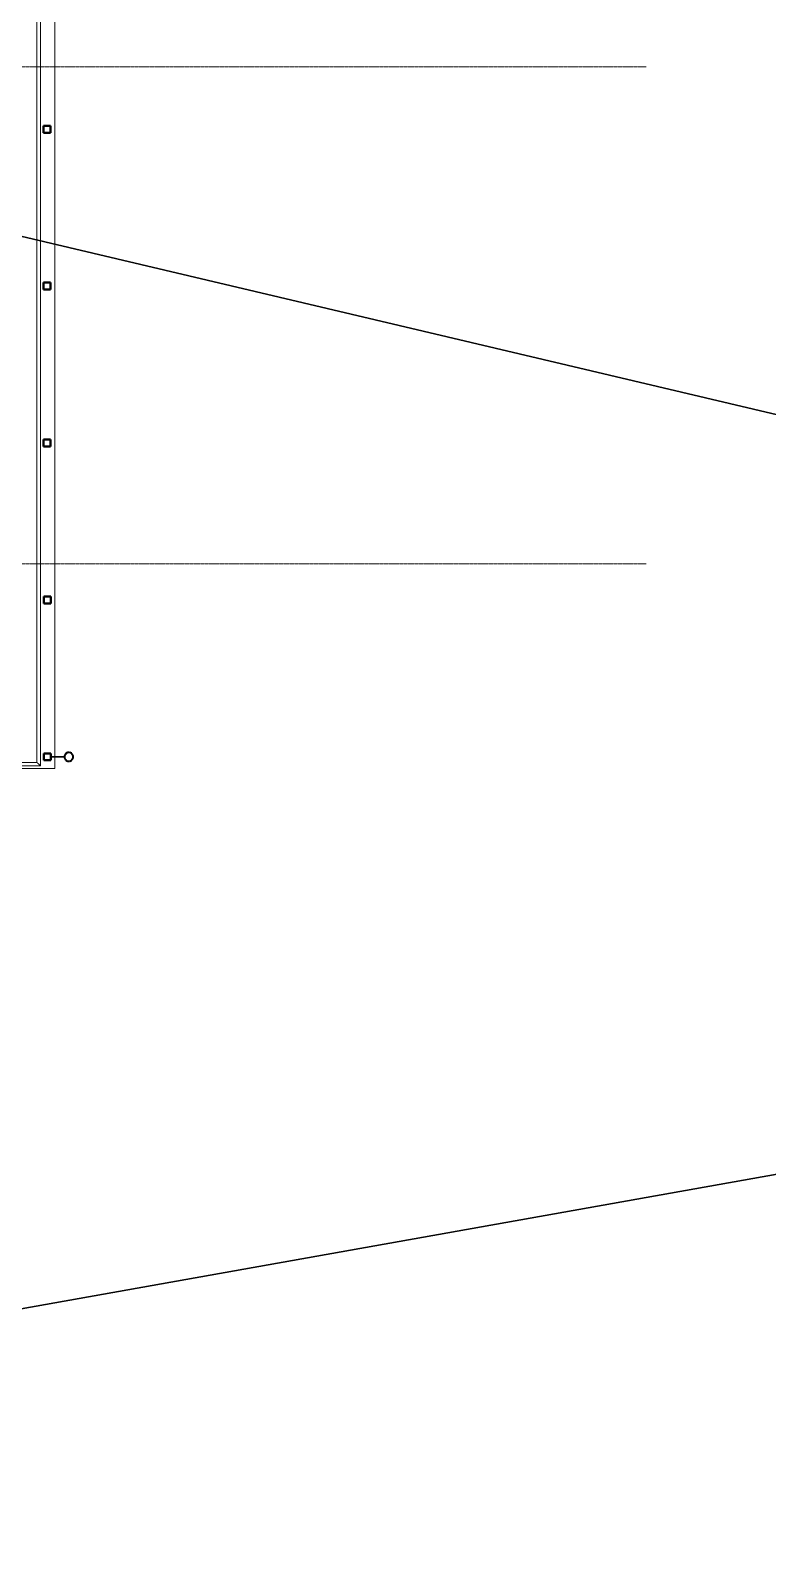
# Model space of a CAD drawing. Header units: millimetres. Extents: x -695119 to 412940, y -249585 to 622758.
# Drawn here: x -79714 to -71253, y 542439 to 559878 of the extents above; entities that cross this region are included whole.
import ezdxf

# ---------------------------------------------------------------- set-up
doc = ezdxf.new("R2010")
doc.units = ezdxf.units.MM
doc.linetypes.add('ADSK_Линия сетки', pattern=[25, 20, -2.5, 0, -2.5])
for name, color, linetype, lineweight in [('_Схема', 5, 'Continuous', 30), ('Балясины', 7, 'Continuous', 9), ('Несущие колонны', 252, 'Continuous', 18), ('Обобщенные модели', 8, 'Continuous', 18), ('Оси', 252, 'Continuous', 9), ('Перекрытия', 7, 'Continuous', 18), ('Поручни', 8, 'Continuous', 9)]:
    doc.layers.add(name, color=color, linetype=linetype, lineweight=lineweight)

# ---------------------------------------------------------------- blocks, each defined once
blk = doc.blocks.new('ADSK_КолоннаЖБ_Прямоугольная1 - Стойки для приямков 80х80-3881857-План 1 этажа смеж')
at = {"layer": 'Несущие колонны', "lineweight": 40}
for p, q in [((40, 40), (-40, 40)), ((-40, 40), (-40, -40)), ((-40, 40), (40, 40)), ((-40, -40), (-40, 40)), ((40, -40), (40, 40)), ((40, 40), (40, -40)), ((-40, -40), (40, -40)), ((40, -40), (-40, -40))]:
    blk.add_line(p, q, dxfattribs=at)
blk = doc.blocks.new('Ограждение - Ограждение-3882099-План 1 этажа смеж')
at = {"layer": 'Поручни'}
for p, q in [((29366, 24155), (29366, 24015)), ((29391, 24155), (29381, 24155)), ((29406, 24055), (29406, 24155)), ((29366, 24015), (29541, 24015)), ((29581, 24055), (29406, 24055)), ((29541, 24015), (29541, 13082)), ((29581, 13042), (29581, 24055)), ((29541, 13082), (27814, 13082)), ((27814, 13042), (29581, 13042))]:
    blk.add_line(p, q, dxfattribs=at)
for points, knots in [([(29366, 24015), (29366, 24015), (29366, 24016), (29367, 24017), (29369, 24018), (29370, 24019), (29371, 24020), (29372, 24021), (29374, 24023), (29376, 24025), (29377, 24026), (29378, 24028), (29380, 24029), (29381, 24030), (29382, 24031), (29383, 24033), (29385, 24034), (29386, 24035), (29387, 24037), (29389, 24038), (29390, 24039), (29391, 24040), (29392, 24042), (29394, 24043), (29395, 24044), (29396, 24045), (29397, 24046), (29399, 24048), (29400, 24049), (29401, 24050), (29402, 24051), (29403, 24053), (29405, 24054), (29406, 24055), (29406, 24055), (29406, 24055)], [0, 0, 0, 0, 0.083333, 0.125, 0.166667, 0.208333, 0.229167, 0.25, 0.291667, 0.333333, 0.354167, 0.375, 0.395833, 0.416667, 0.4375, 0.458333, 0.479167, 0.5, 0.520833, 0.541667, 0.5625, 0.583333, 0.604167, 0.625, 0.645833, 0.666667, 0.6875, 0.708333, 0.75, 0.770833, 0.791667, 0.833333, 0.875, 0.916667, 1, 1, 1, 1]), ([(29581, 24055), (29581, 24055), (29581, 24055), (29580, 24054), (29578, 24053), (29577, 24051), (29576, 24050), (29575, 24049), (29574, 24048), (29572, 24046), (29571, 24045), (29570, 24044), (29569, 24043), (29567, 24042), (29566, 24040), (29565, 24039), (29564, 24038), (29562, 24037), (29561, 24035), (29560, 24034), (29558, 24033), (29557, 24031), (29556, 24030), (29555, 24029), (29553, 24028), (29552, 24026), (29551, 24025), (29550, 24024), (29548, 24023), (29547, 24021), (29546, 24020), (29545, 24019), (29544, 24018), (29542, 24017), (29541, 24016), (29541, 24015), (29541, 24015)], [-1, -1, -1, -1, -0.916667, -0.875, -0.833333, -0.791667, -0.770833, -0.75, -0.708333, -0.6875, -0.666667, -0.645833, -0.625, -0.604167, -0.583333, -0.5625, -0.541667, -0.520833, -0.5, -0.479167, -0.458333, -0.4375, -0.416667, -0.395833, -0.375, -0.354167, -0.333333, -0.3125, -0.291667, -0.25, -0.229167, -0.208333, -0.166667, -0.125, -0.083333, 0, 0, 0, 0]), ([(29541, 13082), (29541, 13082), (29541, 13082), (29542, 13081), (29544, 13080), (29545, 13078), (29546, 13077), (29547, 13076), (29549, 13074), (29551, 13073), (29552, 13071), (29553, 13070), (29555, 13069), (29556, 13067), (29557, 13066), (29558, 13065), (29560, 13064), (29561, 13062), (29562, 13061), (29564, 13060), (29565, 13058), (29566, 13057), (29567, 13056), (29569, 13055), (29570, 13053), (29571, 13052), (29572, 13051), (29574, 13050), (29575, 13048), (29576, 13047), (29577, 13046), (29578, 13045), (29580, 13044), (29581, 13043), (29581, 13042), (29581, 13042)], [0, 0, 0, 0, 0.083333, 0.125, 0.166667, 0.208333, 0.229167, 0.25, 0.291667, 0.333333, 0.354167, 0.375, 0.395833, 0.416667, 0.4375, 0.458333, 0.479167, 0.5, 0.520833, 0.541667, 0.5625, 0.583333, 0.604167, 0.625, 0.645833, 0.666667, 0.6875, 0.708333, 0.75, 0.770833, 0.791667, 0.833333, 0.875, 0.916667, 1, 1, 1, 1])]:
    blk.add_open_spline(points, degree=3, knots=knots, dxfattribs=at)
blk = doc.blocks.new('Хомут - Тип-772640-План 1 этажа смеж')
at = {"layer": 'Обобщенные модели'}
for p, q in [((1, 62), (-1, 62)), ((-1, 62), (-1, 52)), ((1, 52), (1, 62)), ((-1, -52), (-1, -62)), ((-1, -62), (1, -62)), ((1, -62), (1, -52))]:
    blk.add_line(p, q, dxfattribs=at)
blk = doc.blocks.new('Труба - Тип-3895764-План 1 этажа смеж')
at = {"layer": 'Обобщенные модели', "lineweight": 9}
h = blk.add_hatch(dxfattribs=at)
h.set_pattern_fill('FP_22', color=256, style=0, pattern_type=2)
h.set_pattern_definition([(45, (0, 0), (-106.066, 106.066), [])])
h.paths.add_polyline_path([(29916, 13097), (29919, 13098), (29938, 13108), (29952, 13126), (29956, 13145), (29950, 13168), (29935, 13185), (29916, 13194), (29893, 13193), (29874, 13183), (29861, 13165), (29856, 13145), (29862, 13123), (29877, 13105), (29897, 13097), (29906, 13097)])
at = {"layer": 'Обобщенные модели', "lineweight": 40}
for start, end in [(156.6941, 180), (180, 203.3059), (130.583, 152.8285), (207.1715, 229.417), (103.6312, 126.2008), (233.7992, 256.3688), (78.9964, 101.0036), (258.9964, 281.0036), (53.7992, 76.3688), (283.6312, 306.2008), (27.1715, 49.417), (310.583, 332.8285), (0, 23.3059), (336.6941, 0)]:
    blk.add_arc((29906, 13145), 50, start, end, dxfattribs=at)
blk = doc.blocks.new('Хомут - Тип-V41-План 1 этажа смеж')
at = {"layer": 'Обобщенные модели'}
for p, q in [((1, 62), (-1, 62)), ((-1, 62), (-1, 52)), ((-1, 50), (-1, 52)), ((1, 50), (-1, 50)), ((1, 52), (1, 62)), ((1, 52), (1, 50)), ((192, 3), (52, 3)), ((52, 3), (52, 1)), ((192, -3), (192, 3)), ((-1, -52), (-1, -50)), ((-1, -50), (1, -50)), ((-1, -52), (-1, -62)), ((-1, -62), (1, -62)), ((1, -50), (1, -52)), ((1, -62), (1, -52)), ((52, -1), (52, -3)), ((52, -3), (192, -3))]:
    blk.add_line(p, q, dxfattribs=at)
for radius, start, end in [(52, 360, 180), (52, 180, 360), (50, 0, 180), (50, 180, 0)]:
    blk.add_arc((0, 0), radius, start, end, dxfattribs=at)

msp = doc.modelspace()

# ---------------------------------------------------------------- linework, layer by layer
at = {"layer": '_Схема', "color": 5}
for p, q in [((-356137.271, 622757.974), (189125.193, 494018.926)), ((198461.879, 594771.226), (-341938.82, 498529.94))]:
    msp.add_line(p, q, dxfattribs=at)
at = {"layer": 'Оси', "linetype": 'ADSK_Линия сетки'}
for p, q in [((-72648.241, 559460.058), (-149587.813, 559460.058)), ((-72648.241, 553760.058), (-149587.813, 553760.058))]:
    msp.add_line(p, q, dxfattribs=at)
at = {"layer": 'Перекрытия', "color": 49, "true_color": 0x464646}
for p, q in [((-79433.535, 551548.245), (-79433.535, 562341.87)), ((-79433.535, 551410.058), (-79433.535, 551541.87)), ((-81335.535, 551410.058), (-79433.535, 551410.058))]:
    msp.add_line(p, q, dxfattribs=at)

# ---------------------------------------------------------------- block references
at = {"layer": 'Балясины'}
msp.add_blockref('Ограждение - Ограждение-3882099-План 1 этажа смеж', (-109179.558, 538399.789), dxfattribs=at)
at = {"layer": 'Несущие колонны'}
for p in [(-79523.535, 558745.058), (-79523.535, 556945.058), (-79523.535, 555145.058), (-79519.535, 553345.058), (-79519.535, 551545.058)]:
    msp.add_blockref('ADSK_КолоннаЖБ_Прямоугольная1 - Стойки для приямков 80х80-3881857-План 1 этажа смеж', p, dxfattribs=at)
at = {"layer": 'Обобщенные модели', "rotation": 180}
for name in ['Хомут - Тип-V41-План 1 этажа смеж', 'Хомут - Тип-772640-План 1 этажа смеж', 'Хомут - Тип-772640-План 1 этажа смеж', 'Хомут - Тип-772640-План 1 этажа смеж']:
    msp.add_blockref(name, (-79273.535, 551545.058), dxfattribs=at)
at = {"layer": 'Обобщенные модели', "lineweight": 40}
msp.add_blockref('Труба - Тип-3895764-План 1 этажа смеж', (-109179.558, 538399.789), dxfattribs=at)

doc.saveas('drawing.dxf')
